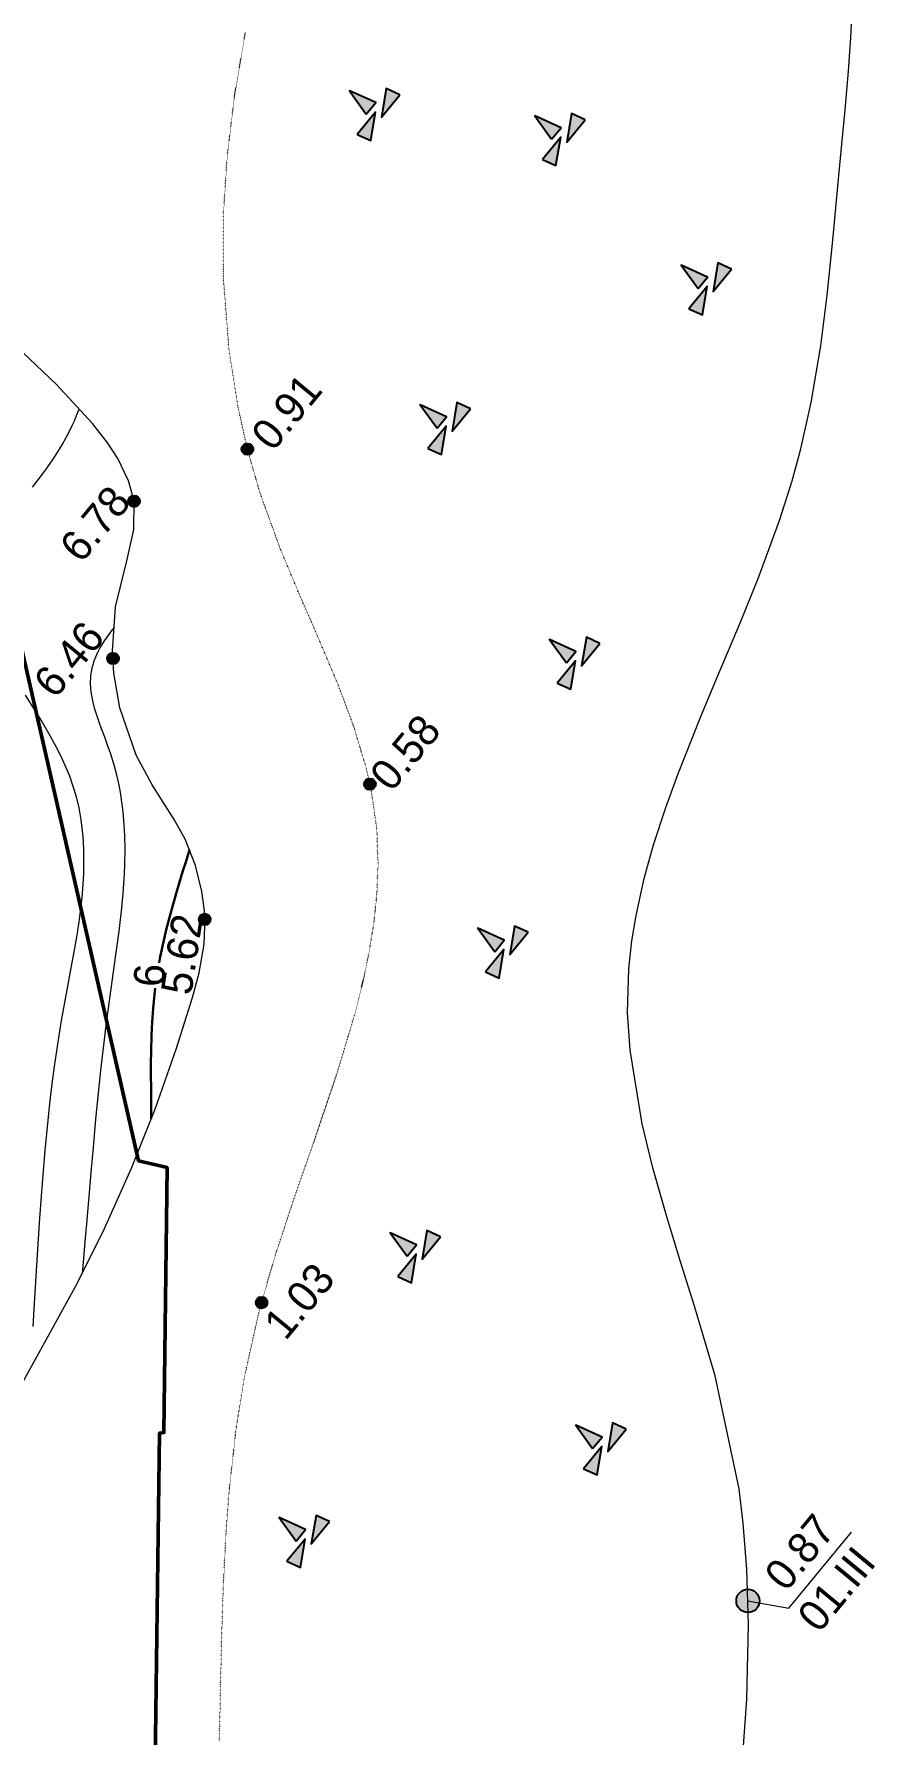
# Model space of a CAD drawing. Header units: millimetres. Extents: x -2893842 to -949497, y -1203244 to 262218.
# Drawn here: x -1919793 to -1897969, y -532479 to -488314 of the extents above; entities that cross this region are included whole.
import ezdxf

# ---------------------------------------------------------------- set-up
doc = ezdxf.new("R2010")
doc.units = ezdxf.units.MM
doc.linetypes.add('g5_366', pattern=[0.85, 0.1, -0.75])
doc.layers.get('0').update_dxf_attribs({"lineweight": 5})
for name, color, linetype in [('!!!_ Размеры', 7, 'Continuous'), ('10_Границы покрытий и угодий', 253, 'Continuous'), ('11_Гидрография', 253, 'Continuous'), ('12_Рельеф', 253, 'Continuous'), ('19_Горизонтали', 253, 'Continuous'), ('61_Отметки высоты поверхности', 253, 'Continuous'), ('62_Отметки высоты уреза воды и дна водоемов', 253, 'Continuous'), ('65_Границы', 253, 'Continuous')]:
    doc.layers.add(name, color=color, linetype=linetype)
doc.styles.add('LIKE17', font='d431.shx')
doc.styles.add('LIKE36', font='pragmai.shx')
doc.linetypes.add('g5_332', pattern='A,0.001,[18,GUGK_2005.shx,S=10,R=180,X=0,Y=0],0.5', length=0.501)

# ---------------------------------------------------------------- blocks, each defined once
blk = doc.blocks.new('g5_330')
blk.add_hatch(color=0).paths.add_polyline_path([(-0.15, 0, 1), (0.15, 0, 1)])
at = {"color": 0}
blk.add_circle((0, 0), 0.15, dxfattribs=at)
blk = doc.blocks.new('g5_213')
h = blk.add_hatch(color=255)
edge = h.paths.add_edge_path()
edge.add_arc((0, 0), 0.263, 0, 360)
at = {"color": 92}
blk.add_circle((0, 0), 0.3, dxfattribs=at)
blk = doc.blocks.new('g5_348b')
for points in [[(-0.194, 0.15), (0.194, 0.15), (0, 0.874)], [(-0.75, 0), (-0.649, -0.375), (0, 0)], [(0.75, -0.2), (0.649, 0.175), (0, -0.2)]]:
    blk.add_hatch(color=0).paths.add_polyline_path(points)
at = {"color": 0}
for points in [[(-0.194, 0.15), (0.194, 0.15), (0, 0.874)], [(-0.75, 0), (-0.649, -0.375), (0, 0)], [(0.75, -0.2), (0.649, 0.175), (0, -0.2)]]:
    blk.add_lwpolyline(points, close=True, dxfattribs=at)
blk = doc.blocks.new('Топо_07.04.17')
at = {"layer": '10_Границы покрытий и угодий', "linetype": 'Continuous', "lineweight": 20}
blk.add_lwpolyline([(-20861, -420341), (-20616, -419015), (-20349, -417094), (-20230, -415667), (-20190, -414470), (-20199, -413568), (-20488, -410582), (-20811, -408728), (-21034, -407565), (-21265, -406336), (-21480, -405037), (-21628, -403873), (-21726, -401931), (-21677, -400950), (-21518, -399828), (-21357, -399117), (-21177, -398477), (-20857, -397544), (-20518, -396705), (-20094, -395776), (-19690, -394964), (-18925, -393533), (-18409, -392608), (-17629, -391215), (-17045, -390138), (-16324, -388709), (-15879, -387719), (-15560, -386920), (-15159, -385755), (-14748, -384317), (-14435, -383031), (-14147, -381716), (-13801, -380072), (-13610, -379175), (-13426, -378299), (-13229, -377317), (-13069, -376453), (-12928, -375595)], dxfattribs=at)
at = {"layer": '10_Границы покрытий и угодий', "color": 7, "linetype": 'g5_366', "lineweight": 20}
blk.add_lwpolyline([(-34339, -418570), (-34197, -417515), (-33963, -415802), (-33784, -414586), (-33541, -413121), (-33345, -412099), (-32995, -410562), (-32629, -409250), (-32040, -407545), (-31488, -406222), (-30883, -404905), (-30076, -403223), (-29353, -401685), (-28710, -400181), (-28396, -399342), (-28154, -398602), (-27967, -397935), (-27804, -397209), (-27677, -396402), (-27609, -395507), (-27635, -394496), (-27707, -393847), (-27912, -392731), (-28199, -391596), (-28610, -390209), (-28926, -389180), (-29281, -387963), (-29640, -386458), (-29833, -385307), (-29953, -384181), (-30017, -382700), (-29953, -380867), (-29757, -379139), (-29497, -377697), (-29131, -376155), (-28666, -374550)], dxfattribs=at)
at = {"layer": '11_Гидрография', "color": 7, "linetype": 'Continuous', "lineweight": 20, "flags": 128}
blk.add_lwpolyline([(-20298, -416485), (-19264, -416793), (-17425, -415018)], dxfattribs=at)
at = {"layer": '12_Рельеф', "color": 42, "linetype": 'g5_332', "lineweight": 20}
blk.add_lwpolyline([(-38357, -408723), (-36665, -406332), (-35801, -404997), (-34928, -403520), (-34137, -402045), (-33412, -400555), (-32853, -399291), (-32610, -398680), (-32399, -397951), (-32323, -397487), (-32296, -397096), (-32304, -396588), (-32389, -395902), (-32582, -395188), (-32808, -394644), (-33275, -393691), (-33601, -392874), (-33881, -391605), (-33932, -390699), (-33902, -390120), (-33693, -388990), (-33259, -387802), (-33000, -387047), (-32909, -386320), (-32989, -385775), (-33206, -385166), (-33418, -384746), (-33756, -384195), (-34568, -383080), (-35352, -382146)], dxfattribs=at)
at = {"layer": '19_Горизонтали', "color": 42, "linetype": 'Continuous', "lineweight": 20}
for points in [[(-37925, -407320), (-37821, -406730), (-37723, -406169), (-37626, -405617), (-37433, -404542), (-37328, -403974), (-37182, -403220), (-37080, -402713), (-36918, -401957), (-36839, -401608), (-36723, -401114), (-36613, -400667), (-36482, -400163), (-36313, -399553), (-36232, -399275), (-36067, -398732), (-35866, -398082), (-35800, -397867), (-35663, -397401), (-35556, -397010), (-35487, -396740), (-35405, -396387), (-35339, -396060), (-35291, -395776), (-35218, -395147), (-35201, -394818), (-35203, -394385), (-35225, -394068), (-35260, -393778), (-35372, -393228), (-35372, -393228), (-35507, -392777), (-35596, -392531), (-35759, -392126), (-35949, -391699), (-36075, -391429), (-36276, -391008)], [(-35486, -385661), (-35253, -385420), (-35083, -385238), (-34895, -385026), (-34782, -384890), (-34600, -384655), (-34460, -384457), (-34380, -384338), (-34273, -384168), (-34203, -384051), (-34141, -383942), (-34055, -383785)], [(-33791, -389519), (-33859, -389585), (-34010, -389745), (-34086, -389833), (-34173, -389942), (-34218, -390005), (-34291, -390113), (-34360, -390229), (-34413, -390331), (-34468, -390456), (-34481, -390489), (-34505, -390558), (-34539, -390680), (-34552, -390743), (-34571, -390867), (-34582, -391038), (-34580, -391163), (-34575, -391253), (-34566, -391350), (-34541, -391534), (-34495, -391771), (-34464, -391909), (-34421, -392085), (-34363, -392311), (-34311, -392523), (-34256, -392764), (-34197, -393088), (-34164, -393323), (-34135, -393599), (-34122, -393789), (-34111, -394046), (-34109, -394301), (-34118, -394637), (-34134, -394912), (-34168, -395268), (-34216, -395646), (-34256, -395908), (-34349, -396411), (-34443, -396855), (-34580, -397436), (-34701, -397913), (-34891, -398642), (-35096, -399449), (-35172, -399761), (-35242, -400051), (-35422, -400831), (-35513, -401241), (-35710, -402154), (-35859, -402872), (-35972, -403421), (-36134, -404228), (-36254, -404826), (-36344, -405272), (-36432, -405712), (-36510, -406092)]]:
    blk.add_lwpolyline(points, dxfattribs=at)
at = {"layer": '19_Горизонтали', "color": 42, "linetype": 'Continuous', "lineweight": 30}
for points in [[(-33614, -398304), (-33567, -398150), (-33468, -397851), (-33332, -397472), (-33215, -397164), (-33080, -396827), (-32948, -396508), (-32852, -396284), (-32730, -396002), (-32644, -395805), (-32561, -395617), (-32503, -395477)], [(-34276, -402305), (-34199, -401604), (-34142, -401079), (-34116, -400857), (-34078, -400556), (-34022, -400158), (-33964, -399801), (-33903, -399466), (-33828, -399107), (-33789, -398948)]]:
    blk.add_lwpolyline(points, dxfattribs=at)
at = {"layer": '65_Границы', "color": 1, "linetype": 'Continuous', "lineweight": 50}
blk.add_polyline3d([(-33064, -133395, -67200), (-33388, -150412, -67200), (-43426, -182377, -67200), (-25898, -232349, -67200), (-33267, -272897, -67200), (-34066, -290373, -67200), (-42739, -299674, -67200), (-39172, -311088, -67200), (-45948, -319476, -67200), (-39482, -328105, -67200), (-41653, -343194, -67200), (-39593, -359787, -67200), (-34724, -403353, -67200), (-34007, -403606, -67200), (-34864, -410437, -67200), (-34977, -410435, -67200), (-37214, -428062, -67200), (-38625, -461276, -67200), (-65226, -453844, -67200), (-53164, -563819, -67200), (-68141, -568892, -67200), (-63484, -584979, -67200)], dxfattribs=at)
at = {"layer": '12_Рельеф', "color": 7, "linetype": 'Continuous', "lineweight": 20, "xscale": 999.9999999999995, "yscale": 999.9999999999995, "zscale": 999.9999999999995, "rotation": 43.98139083737546}
for p in [(-25545, -376987, -67200), (-20841, -378176, -67200), (-17500, -382457, -67200), (-24639, -385297, -67200), (-21990, -391728, -67200), (-24684, -398969, -67200), (-27836, -406572, -67200), (-23612, -412075, -67200), (-31531, -413595, -67200)]:
    blk.add_blockref('g5_348b', p, dxfattribs=at)
at = {"layer": '61_Отметки высоты поверхности', "color": 7, "linetype": 'Continuous', "lineweight": 20, "xscale": 999.9999999999995, "yscale": 999.9999999999995, "zscale": 999.9999999999995, "rotation": 43.98139083737546}
for p in [(-29833, -385307, -67200), (-32909, -386320, -153820), (-33912, -390315, -153820), (-27656, -394310, -67200), (-32311, -397315, -153820), (-31966, -407368, -67200)]:
    blk.add_blockref('g5_330', p, dxfattribs=at)
at = {"layer": '62_Отметки высоты уреза воды и дна водоемов', "color": 7, "linetype": 'Continuous', "lineweight": 20, "xscale": 999.9999999999995, "yscale": 999.9999999999995, "zscale": 999.9999999999995, "rotation": 43.98139083737546}
blk.add_blockref('g5_213', (-20298, -416485, -67200), dxfattribs=at)
at = {"layer": '11_Гидрография', "color": 7, "linetype": 'Continuous', "lineweight": 15, "ltscale": 0.5, "style": 'LIKE36'}
blk.add_text('01.III', height=800, rotation=43.9814, dxfattribs=at).set_placement((-18562, -417550, -67200))
at = {"layer": '19_Горизонтали', "color": 42, "linetype": 'Continuous', "lineweight": 15, "style": 'LIKE36'}
blk.add_text('6', height=800, rotation=81.1317, dxfattribs=at).set_placement((-33550, -398950, -67200))
at = {"layer": '61_Отметки высоты поверхности', "color": 7, "linetype": 'Continuous', "lineweight": 15, "style": 'LIKE17'}
for s, rotation, p in [('0.91', 43.9814, (-29188, -385471, -67200)), ('6.78', 43.9814, (-34455, -387794, -67200)), ('6.46', 43.9814, (-35526, -391214, -153820)), ('0.58', 43.9814, (-27126, -394602, -67200)), ('5.62', 74.9362, (-32887, -399256, -67200)), ('1.03', 43.9814, (-31463, -408444, -67200))]:
    blk.add_text(s, height=800, rotation=rotation, dxfattribs=at).set_placement(p)
at = {"layer": '62_Отметки высоты уреза воды и дна водоемов', "color": 7, "linetype": 'Continuous', "lineweight": 15, "style": 'LIKE17'}
blk.add_text('0.87', height=800, rotation=43.9814, dxfattribs=at).set_placement((-19291, -416389, -67200))

msp = doc.modelspace()

# ---------------------------------------------------------------- linework, layer by layer
at = {"layer": '65_Границы', "color": 1, "linetype": 'Continuous', "lineweight": 50}
msp.add_polyline3d([(-1945857.51876, -249149.45833, -67199.99998), (-1944261.29305, -266094.51553, -67199.99998), (-1950632.67188, -298986.8069, -67199.99998), (-1927584.61962, -346665.44244, -67199.99998), (-1930336.38632, -387785.78996, -67199.99998), (-1929160.39164, -405239.77336, -67199.99998), (-1936730.01828, -415459.3454, -67199.99998), (-1931899.7414, -426398.91235, -67199.99998), (-1937687.01446, -435496.51481, -67199.99998), (-1930289.43755, -443342.62569, -67199.99998), (-1930745.68251, -458579.94634, -67199.99998), (-1926828.67688, -474834.6554, -67199.99998), (-1917080.45448, -517574.65494, -67199.99998), (-1916339.62362, -517745.44614, -67199.99998), (-1916421.25568, -524629.1469, -67199.99998), (-1916533.8808, -524639.89783, -67199.99998), (-1916770.019, -542406.2604, -67199.99998), (-1914428.46564, -575567.83346, -67199.99998), (-1941697.33225, -571181.29565, -67199.99998), (-1917317.4942, -679095.89011, -67199.99998), (-1931627.427, -685824.80706, -67199.99998), (-1925186.53254, -701284.54117, -67199.99998)], dxfattribs=at)

# ---------------------------------------------------------------- block references
at = {"layer": '!!!_ Размеры', "color": 1, "lineweight": 0, "rotation": 6.471407436947433}
msp.add_blockref('Топо_07.04.17', (-1928038.79367, -112877.83782), dxfattribs=at)

doc.saveas('drawing.dxf')
